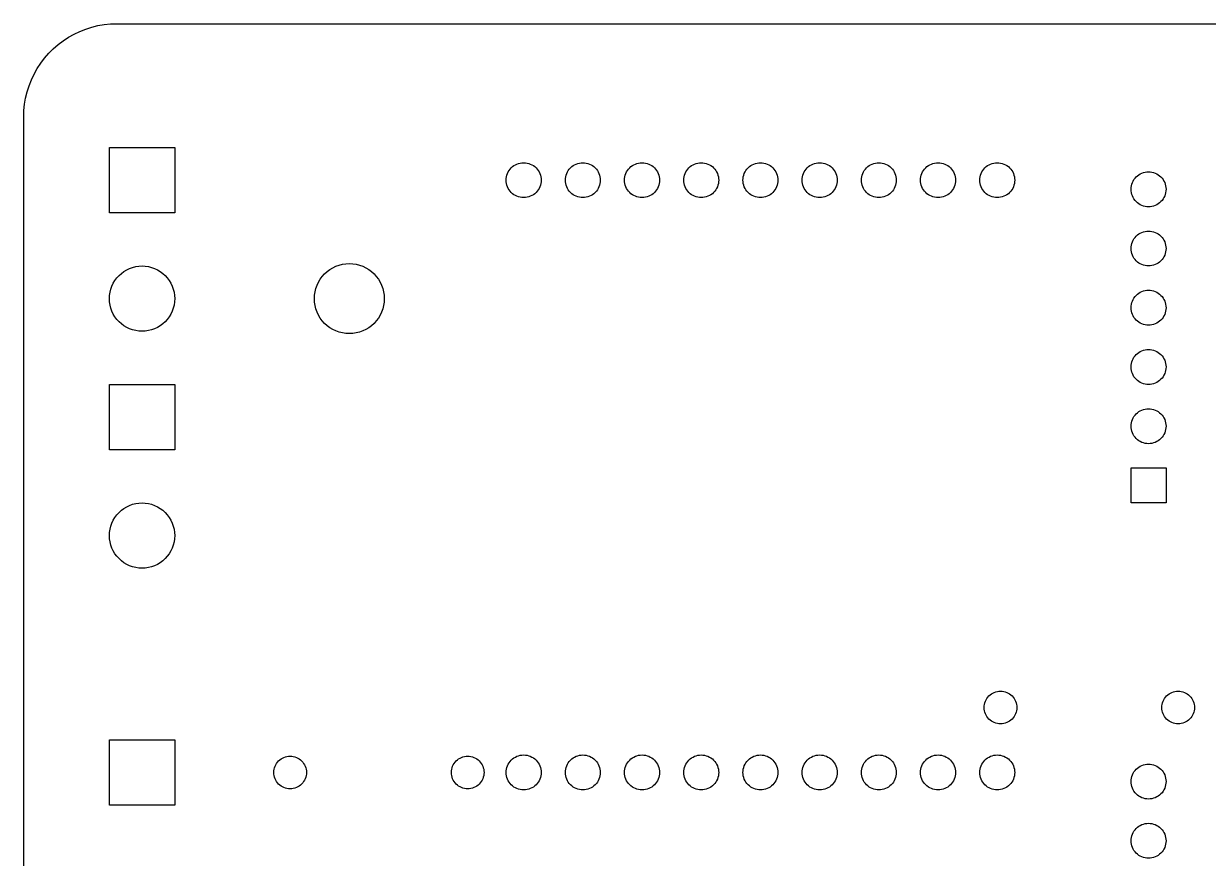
# Model space of a CAD drawing. Header units: millimetres. Extents: x 0 to 102, y 0 to 73.
# Drawn here: x 0 to 50.8, y 37.5 to 73.2 of the extents above; entities that cross this region are included whole.
import ezdxf

# ---------------------------------------------------------------- set-up
doc = ezdxf.new("R2010")
doc.units = ezdxf.units.MM
doc.layers.add('MASK_OPENINGS', color=5, linetype='Continuous')
doc.layers.add('OUTLINE', color=1, linetype='Continuous')

msp = doc.modelspace()

# ---------------------------------------------------------------- linework, layer by layer
at = {"layer": 'MASK_OPENINGS', "color": 5}
for points in [[(3.68, 65.14), (3.68, 67.94), (6.48, 67.94), (6.48, 65.14), (3.68, 65.14)], [(22.02966, 66.06428), (21.98024, 66.00976), (21.92572, 65.96034), (21.86661, 65.9165), (21.80349, 65.87867), (21.73697, 65.8472), (21.66768, 65.82241), (21.59629, 65.80453), (21.5235, 65.79373), (21.45, 65.79012), (21.3765, 65.79373), (21.3037, 65.80453), (21.23232, 65.82241), (21.16303, 65.8472), (21.09651, 65.87867), (21.03339, 65.9165), (20.97428, 65.96034), (20.91975, 66.00976), (20.87033, 66.06428), (20.8265, 66.12339), (20.78866, 66.18651), (20.7572, 66.25303), (20.73241, 66.32232), (20.71453, 66.39371), (20.70373, 66.4665), (20.70012, 66.54), (20.70373, 66.6135), (20.71453, 66.68629), (20.73241, 66.75768), (20.7572, 66.82697), (20.78866, 66.89349), (20.8265, 66.95661), (20.87033, 67.01572), (20.91975, 67.07024), (20.97428, 67.11966), (21.03339, 67.1635), (21.09651, 67.20133), (21.16303, 67.2328), (21.23232, 67.25759), (21.3037, 67.27547), (21.3765, 67.28627), (21.45, 67.28988), (21.5235, 67.28627), (21.59629, 67.27547), (21.66768, 67.25759), (21.73697, 67.2328), (21.80349, 67.20133), (21.86661, 67.1635), (21.92572, 67.11966), (21.98024, 67.07024), (22.02966, 67.01572), (22.0735, 66.95661), (22.11133, 66.89349), (22.1428, 66.82697), (22.16759, 66.75768), (22.18547, 66.68629), (22.19627, 66.6135), (22.19988, 66.54), (22.19627, 66.4665), (22.18547, 66.39371), (22.16759, 66.32232), (22.1428, 66.25303), (22.11133, 66.18651), (22.0735, 66.12339), (22.02966, 66.06428)], [(24.52024, 66.00976), (24.46572, 65.96034), (24.40661, 65.9165), (24.34349, 65.87867), (24.27697, 65.8472), (24.20768, 65.82241), (24.13629, 65.80453), (24.0635, 65.79373), (23.99, 65.79012), (23.9165, 65.79373), (23.8437, 65.80453), (23.77232, 65.82241), (23.70303, 65.8472), (23.63651, 65.87867), (23.57339, 65.9165), (23.51428, 65.96034), (23.45975, 66.00976), (23.41033, 66.06428), (23.3665, 66.12339), (23.32866, 66.18651), (23.2972, 66.25303), (23.27241, 66.32232), (23.25453, 66.39371), (23.24373, 66.4665), (23.24012, 66.54), (23.24373, 66.6135), (23.25453, 66.68629), (23.27241, 66.75768), (23.2972, 66.82697), (23.32866, 66.89349), (23.3665, 66.95661), (23.41033, 67.01572), (23.45975, 67.07024), (23.51428, 67.11966), (23.57339, 67.1635), (23.63651, 67.20133), (23.70303, 67.2328), (23.77232, 67.25759), (23.8437, 67.27547), (23.9165, 67.28627), (23.99, 67.28988), (24.0635, 67.28627), (24.13629, 67.27547), (24.20768, 67.25759), (24.27697, 67.2328), (24.34349, 67.20133), (24.40661, 67.1635), (24.46572, 67.11966), (24.52024, 67.07024), (24.56966, 67.01572), (24.6135, 66.95661), (24.65133, 66.89349), (24.6828, 66.82697), (24.70759, 66.75768), (24.72547, 66.68629), (24.73627, 66.6135), (24.73988, 66.54), (24.73627, 66.4665), (24.72547, 66.39371), (24.70759, 66.32232), (24.6828, 66.25303), (24.65133, 66.18651), (24.6135, 66.12339), (24.56966, 66.06428), (24.52024, 66.00976)], [(27.06024, 66.00976), (27.00572, 65.96034), (26.94661, 65.9165), (26.88349, 65.87867), (26.81697, 65.8472), (26.74768, 65.82241), (26.67629, 65.80453), (26.6035, 65.79373), (26.53, 65.79012), (26.4565, 65.79373), (26.3837, 65.80453), (26.31232, 65.82241), (26.24303, 65.8472), (26.17651, 65.87867), (26.11339, 65.9165), (26.05428, 65.96034), (25.99975, 66.00976), (25.95033, 66.06428), (25.9065, 66.12339), (25.86866, 66.18651), (25.8372, 66.25303), (25.81241, 66.32232), (25.79453, 66.39371), (25.78373, 66.4665), (25.78012, 66.54), (25.78373, 66.6135), (25.79453, 66.68629), (25.81241, 66.75768), (25.8372, 66.82697), (25.86866, 66.89349), (25.9065, 66.95661), (25.95033, 67.01572), (25.99975, 67.07024), (26.05428, 67.11966), (26.11339, 67.1635), (26.17651, 67.20133), (26.24303, 67.2328), (26.31232, 67.25759), (26.3837, 67.27547), (26.4565, 67.28627), (26.53, 67.28988), (26.6035, 67.28627), (26.67629, 67.27547), (26.74768, 67.25759), (26.81697, 67.2328), (26.88349, 67.20133), (26.94661, 67.1635), (27.00572, 67.11966), (27.06024, 67.07024), (27.10966, 67.01572), (27.1535, 66.95661), (27.19133, 66.89349), (27.2228, 66.82697), (27.24759, 66.75768), (27.26547, 66.68629), (27.27627, 66.6135), (27.27988, 66.54), (27.27627, 66.4665), (27.26547, 66.39371), (27.24759, 66.32232), (27.2228, 66.25303), (27.19133, 66.18651), (27.1535, 66.12339), (27.10966, 66.06428), (27.06024, 66.00976)], [(29.60024, 66.00976), (29.54572, 65.96034), (29.48661, 65.9165), (29.42349, 65.87867), (29.35697, 65.8472), (29.28768, 65.82241), (29.21629, 65.80453), (29.1435, 65.79373), (29.07, 65.79012), (28.9965, 65.79373), (28.9237, 65.80453), (28.85232, 65.82241), (28.78303, 65.8472), (28.71651, 65.87867), (28.65339, 65.9165), (28.59428, 65.96034), (28.53975, 66.00976), (28.49033, 66.06428), (28.4465, 66.12339), (28.40866, 66.18651), (28.3772, 66.25303), (28.35241, 66.32232), (28.33453, 66.39371), (28.32373, 66.4665), (28.32012, 66.54), (28.32373, 66.6135), (28.33453, 66.68629), (28.35241, 66.75768), (28.3772, 66.82697), (28.40866, 66.89349), (28.4465, 66.95661), (28.49033, 67.01572), (28.53975, 67.07024), (28.59428, 67.11966), (28.65339, 67.1635), (28.71651, 67.20133), (28.78303, 67.2328), (28.85232, 67.25759), (28.9237, 67.27547), (28.9965, 67.28627), (29.07, 67.28988), (29.1435, 67.28627), (29.21629, 67.27547), (29.28768, 67.25759), (29.35697, 67.2328), (29.42349, 67.20133), (29.48661, 67.1635), (29.54572, 67.11966), (29.60024, 67.07024), (29.64966, 67.01572), (29.6935, 66.95661), (29.73133, 66.89349), (29.7628, 66.82697), (29.78759, 66.75768), (29.80547, 66.68629), (29.81627, 66.6135), (29.81988, 66.54), (29.81627, 66.4665), (29.80547, 66.39371), (29.78759, 66.32232), (29.7628, 66.25303), (29.73133, 66.18651), (29.6935, 66.12339), (29.64966, 66.06428), (29.60024, 66.00976)], [(32.14024, 66.00976), (32.08572, 65.96034), (32.02661, 65.9165), (31.96349, 65.87867), (31.89697, 65.8472), (31.82768, 65.82241), (31.75629, 65.80453), (31.6835, 65.79373), (31.61, 65.79012), (31.5365, 65.79373), (31.4637, 65.80453), (31.39232, 65.82241), (31.32303, 65.8472), (31.25651, 65.87867), (31.19339, 65.9165), (31.13428, 65.96034), (31.07975, 66.00976), (31.03033, 66.06428), (30.9865, 66.12339), (30.94866, 66.18651), (30.9172, 66.25303), (30.89241, 66.32232), (30.87453, 66.39371), (30.86373, 66.4665), (30.86012, 66.54), (30.86373, 66.6135), (30.87453, 66.68629), (30.89241, 66.75768), (30.9172, 66.82697), (30.94866, 66.89349), (30.9865, 66.95661), (31.03033, 67.01572), (31.07975, 67.07024), (31.13428, 67.11966), (31.19339, 67.1635), (31.25651, 67.20133), (31.32303, 67.2328), (31.39232, 67.25759), (31.4637, 67.27547), (31.5365, 67.28627), (31.61, 67.28988), (31.6835, 67.28627), (31.75629, 67.27547), (31.82768, 67.25759), (31.89697, 67.2328), (31.96349, 67.20133), (32.02661, 67.1635), (32.08572, 67.11966), (32.14024, 67.07024), (32.18966, 67.01572), (32.2335, 66.95661), (32.27133, 66.89349), (32.3028, 66.82697), (32.32759, 66.75768), (32.34547, 66.68629), (32.35627, 66.6135), (32.35988, 66.54), (32.35627, 66.4665), (32.34547, 66.39371), (32.32759, 66.32232), (32.3028, 66.25303), (32.27133, 66.18651), (32.2335, 66.12339), (32.18966, 66.06428), (32.14024, 66.00976)], [(34.68024, 66.00976), (34.62572, 65.96034), (34.56661, 65.9165), (34.50349, 65.87867), (34.43697, 65.8472), (34.36768, 65.82241), (34.29629, 65.80453), (34.2235, 65.79373), (34.15, 65.79012), (34.0765, 65.79373), (34.0037, 65.80453), (33.93232, 65.82241), (33.86303, 65.8472), (33.79651, 65.87867), (33.73339, 65.9165), (33.67428, 65.96034), (33.61975, 66.00976), (33.57033, 66.06428), (33.5265, 66.12339), (33.48866, 66.18651), (33.4572, 66.25303), (33.43241, 66.32232), (33.41453, 66.39371), (33.40373, 66.4665), (33.40012, 66.54), (33.40373, 66.6135), (33.41453, 66.68629), (33.43241, 66.75768), (33.4572, 66.82697), (33.48866, 66.89349), (33.5265, 66.95661), (33.57033, 67.01572), (33.61975, 67.07024), (33.67428, 67.11966), (33.73339, 67.1635), (33.79651, 67.20133), (33.86303, 67.2328), (33.93232, 67.25759), (34.0037, 67.27547), (34.0765, 67.28627), (34.15, 67.28988), (34.2235, 67.28627), (34.29629, 67.27547), (34.36768, 67.25759), (34.43697, 67.2328), (34.50349, 67.20133), (34.56661, 67.1635), (34.62572, 67.11966), (34.68024, 67.07024), (34.72966, 67.01572), (34.7735, 66.95661), (34.81133, 66.89349), (34.8428, 66.82697), (34.86759, 66.75768), (34.88547, 66.68629), (34.89627, 66.6135), (34.89988, 66.54), (34.89627, 66.4665), (34.88547, 66.39371), (34.86759, 66.32232), (34.8428, 66.25303), (34.81133, 66.18651), (34.7735, 66.12339), (34.72966, 66.06428), (34.68024, 66.00976)], [(37.22024, 66.00976), (37.16572, 65.96034), (37.10661, 65.9165), (37.04349, 65.87867), (36.97697, 65.8472), (36.90768, 65.82241), (36.83629, 65.80453), (36.7635, 65.79373), (36.69, 65.79012), (36.6165, 65.79373), (36.5437, 65.80453), (36.47232, 65.82241), (36.40303, 65.8472), (36.33651, 65.87867), (36.27339, 65.9165), (36.21428, 65.96034), (36.15975, 66.00976), (36.11033, 66.06428), (36.0665, 66.12339), (36.02866, 66.18651), (35.9972, 66.25303), (35.97241, 66.32232), (35.95453, 66.39371), (35.94373, 66.4665), (35.94012, 66.54), (35.94373, 66.6135), (35.95453, 66.68629), (35.97241, 66.75768), (35.9972, 66.82697), (36.02866, 66.89349), (36.0665, 66.95661), (36.11033, 67.01572), (36.15975, 67.07024), (36.21428, 67.11966), (36.27339, 67.1635), (36.33651, 67.20133), (36.40303, 67.2328), (36.47232, 67.25759), (36.5437, 67.27547), (36.6165, 67.28627), (36.69, 67.28988), (36.7635, 67.28627), (36.83629, 67.27547), (36.90768, 67.25759), (36.97697, 67.2328), (37.04349, 67.20133), (37.10661, 67.1635), (37.16572, 67.11966), (37.22024, 67.07024), (37.26966, 67.01572), (37.3135, 66.95661), (37.35133, 66.89349), (37.3828, 66.82697), (37.40759, 66.75768), (37.42547, 66.68629), (37.43627, 66.6135), (37.43988, 66.54), (37.43627, 66.4665), (37.42547, 66.39371), (37.40759, 66.32232), (37.3828, 66.25303), (37.35133, 66.18651), (37.3135, 66.12339), (37.26966, 66.06428), (37.22024, 66.00976)], [(39.76024, 66.00976), (39.70572, 65.96034), (39.64661, 65.9165), (39.58349, 65.87867), (39.51697, 65.8472), (39.44768, 65.82241), (39.37629, 65.80453), (39.3035, 65.79373), (39.23, 65.79012), (39.1565, 65.79373), (39.0837, 65.80453), (39.01232, 65.82241), (38.94303, 65.8472), (38.87651, 65.87867), (38.81339, 65.9165), (38.75428, 65.96034), (38.69975, 66.00976), (38.65033, 66.06428), (38.6065, 66.12339), (38.56866, 66.18651), (38.5372, 66.25303), (38.51241, 66.32232), (38.49453, 66.39371), (38.48373, 66.4665), (38.48012, 66.54), (38.48373, 66.6135), (38.49453, 66.68629), (38.51241, 66.75768), (38.5372, 66.82697), (38.56866, 66.89349), (38.6065, 66.95661), (38.65033, 67.01572), (38.69975, 67.07024), (38.75428, 67.11966), (38.81339, 67.1635), (38.87651, 67.20133), (38.94303, 67.2328), (39.01232, 67.25759), (39.0837, 67.27547), (39.1565, 67.28627), (39.23, 67.28988), (39.3035, 67.28627), (39.37629, 67.27547), (39.44768, 67.25759), (39.51697, 67.2328), (39.58349, 67.20133), (39.64661, 67.1635), (39.70572, 67.11966), (39.76024, 67.07024), (39.80966, 67.01572), (39.8535, 66.95661), (39.89133, 66.89349), (39.9228, 66.82697), (39.94759, 66.75768), (39.96547, 66.68629), (39.97627, 66.6135), (39.97988, 66.54), (39.97627, 66.4665), (39.96547, 66.39371), (39.94759, 66.32232), (39.9228, 66.25303), (39.89133, 66.18651), (39.8535, 66.12339), (39.80966, 66.06428), (39.76024, 66.00976)], [(42.30024, 66.00976), (42.24572, 65.96034), (42.18661, 65.9165), (42.12349, 65.87867), (42.05697, 65.8472), (41.98768, 65.82241), (41.91629, 65.80453), (41.8435, 65.79373), (41.77, 65.79012), (41.6965, 65.79373), (41.6237, 65.80453), (41.55232, 65.82241), (41.48303, 65.8472), (41.41651, 65.87867), (41.35339, 65.9165), (41.29428, 65.96034), (41.23975, 66.00976), (41.19033, 66.06428), (41.1465, 66.12339), (41.10866, 66.18651), (41.0772, 66.25303), (41.05241, 66.32232), (41.03453, 66.39371), (41.02373, 66.4665), (41.02012, 66.54), (41.02373, 66.6135), (41.03453, 66.68629), (41.05241, 66.75768), (41.0772, 66.82697), (41.10866, 66.89349), (41.1465, 66.95661), (41.19033, 67.01572), (41.23975, 67.07024), (41.29428, 67.11966), (41.35339, 67.1635), (41.41651, 67.20133), (41.48303, 67.2328), (41.55232, 67.25759), (41.6237, 67.27547), (41.6965, 67.28627), (41.77, 67.28988), (41.8435, 67.28627), (41.91629, 67.27547), (41.98768, 67.25759), (42.05697, 67.2328), (42.12349, 67.20133), (42.18661, 67.1635), (42.24572, 67.11966), (42.30024, 67.07024), (42.34966, 67.01572), (42.3935, 66.95661), (42.43133, 66.89349), (42.4628, 66.82697), (42.48759, 66.75768), (42.50547, 66.68629), (42.51627, 66.6135), (42.51988, 66.54), (42.51627, 66.4665), (42.50547, 66.39371), (42.48759, 66.32232), (42.4628, 66.25303), (42.43133, 66.18651), (42.3935, 66.12339), (42.34966, 66.06428), (42.30024, 66.00976)], [(48.79024, 65.61976), (48.73572, 65.57034), (48.67661, 65.5265), (48.61349, 65.48867), (48.54697, 65.4572), (48.47768, 65.43241), (48.40629, 65.41453), (48.3335, 65.40373), (48.26, 65.40012), (48.1865, 65.40373), (48.1137, 65.41453), (48.04232, 65.43241), (47.97303, 65.4572), (47.90651, 65.48867), (47.84339, 65.5265), (47.78428, 65.57034), (47.72975, 65.61976), (47.68033, 65.67428), (47.6365, 65.73339), (47.59866, 65.79651), (47.5672, 65.86303), (47.54241, 65.93232), (47.52453, 66.00371), (47.51373, 66.0765), (47.51012, 66.15), (47.51373, 66.2235), (47.52453, 66.29629), (47.54241, 66.36768), (47.5672, 66.43697), (47.59866, 66.50349), (47.6365, 66.56661), (47.68033, 66.62572), (47.72975, 66.68024), (47.78428, 66.72966), (47.84339, 66.7735), (47.90651, 66.81133), (47.97303, 66.8428), (48.04232, 66.86759), (48.1137, 66.88547), (48.1865, 66.89627), (48.26, 66.89988), (48.3335, 66.89627), (48.40629, 66.88547), (48.47768, 66.86759), (48.54697, 66.8428), (48.61349, 66.81133), (48.67661, 66.7735), (48.73572, 66.72966), (48.79024, 66.68024), (48.83966, 66.62572), (48.8835, 66.56661), (48.92133, 66.50349), (48.9528, 66.43697), (48.97759, 66.36768), (48.99547, 66.29629), (49.00627, 66.2235), (49.00988, 66.15), (49.00627, 66.0765), (48.99547, 66.00371), (48.97759, 65.93232), (48.9528, 65.86303), (48.92133, 65.79651), (48.8835, 65.73339), (48.83966, 65.67428), (48.79024, 65.61976)], [(48.83966, 63.13428), (48.79024, 63.07976), (48.73572, 63.03034), (48.67661, 62.9865), (48.61349, 62.94867), (48.54697, 62.9172), (48.47768, 62.89241), (48.40629, 62.87453), (48.3335, 62.86373), (48.26, 62.86012), (48.1865, 62.86373), (48.1137, 62.87453), (48.04232, 62.89241), (47.97303, 62.9172), (47.90651, 62.94867), (47.84339, 62.9865), (47.78428, 63.03034), (47.72975, 63.07976), (47.68033, 63.13428), (47.6365, 63.19339), (47.59866, 63.25651), (47.5672, 63.32303), (47.54241, 63.39232), (47.52453, 63.46371), (47.51373, 63.5365), (47.51012, 63.61), (47.51373, 63.6835), (47.52453, 63.75629), (47.54241, 63.82768), (47.5672, 63.89697), (47.59866, 63.96349), (47.6365, 64.02661), (47.68033, 64.08572), (47.72975, 64.14024), (47.78428, 64.18966), (47.84339, 64.2335), (47.90651, 64.27133), (47.97303, 64.3028), (48.04232, 64.32759), (48.1137, 64.34547), (48.1865, 64.35627), (48.26, 64.35988), (48.3335, 64.35627), (48.40629, 64.34547), (48.47768, 64.32759), (48.54697, 64.3028), (48.61349, 64.27133), (48.67661, 64.2335), (48.73572, 64.18966), (48.79024, 64.14024), (48.83966, 64.08572), (48.8835, 64.02661), (48.92133, 63.96349), (48.9528, 63.89697), (48.97759, 63.82768), (48.99547, 63.75629), (49.00627, 63.6835), (49.00988, 63.61), (49.00627, 63.5365), (48.99547, 63.46371), (48.97759, 63.39232), (48.9528, 63.32303), (48.92133, 63.25651), (48.8835, 63.19339), (48.83966, 63.13428)], [(6.06986, 60.47014), (5.96807, 60.37788), (5.85773, 60.29604), (5.7399, 60.22542), (5.61571, 60.16668), (5.48636, 60.1204), (5.3531, 60.08702), (5.21721, 60.06686), (5.08, 60.06012), (4.94279, 60.06686), (4.8069, 60.08702), (4.67364, 60.1204), (4.54429, 60.16668), (4.4201, 60.22542), (4.30227, 60.29604), (4.19193, 60.37788), (4.09014, 60.47014), (3.99788, 60.57193), (3.91604, 60.68227), (3.84542, 60.8001), (3.78668, 60.92429), (3.7404, 61.05364), (3.70702, 61.1869), (3.68686, 61.32279), (3.68012, 61.46), (3.68686, 61.59721), (3.70702, 61.7331), (3.7404, 61.86636), (3.78668, 61.99571), (3.84542, 62.1199), (3.91604, 62.23773), (3.99788, 62.34807), (4.09014, 62.44986), (4.19193, 62.54212), (4.30227, 62.62396), (4.4201, 62.69458), (4.54429, 62.75332), (4.67364, 62.7996), (4.8069, 62.83298), (4.94279, 62.85314), (5.08, 62.85988), (5.21721, 62.85314), (5.3531, 62.83298), (5.48636, 62.7996), (5.61571, 62.75332), (5.7399, 62.69458), (5.85773, 62.62396), (5.96807, 62.54212), (6.06986, 62.44986), (6.16212, 62.34807), (6.24396, 62.23773), (6.31458, 62.1199), (6.37332, 61.99571), (6.4196, 61.86636), (6.45298, 61.7331), (6.47314, 61.59721), (6.47988, 61.46), (6.47314, 61.32279), (6.45298, 61.1869), (6.4196, 61.05364), (6.37332, 60.92429), (6.31458, 60.8001), (6.24396, 60.68227), (6.16212, 60.57193), (6.06986, 60.47014)], [(15.03057, 60.39943), (14.92151, 60.30058), (14.80329, 60.2129), (14.67704, 60.13722), (14.54398, 60.07429), (14.40539, 60.0247), (14.26261, 59.98894), (14.11701, 59.96734), (13.97, 59.96012), (13.82299, 59.96734), (13.67739, 59.98894), (13.53461, 60.0247), (13.39602, 60.07429), (13.26296, 60.13722), (13.13671, 60.2129), (13.01849, 60.30058), (12.90943, 60.39943), (12.81058, 60.50849), (12.7229, 60.62671), (12.64722, 60.75296), (12.58429, 60.88602), (12.5347, 61.02461), (12.49894, 61.16739), (12.47734, 61.31299), (12.47012, 61.46), (12.47734, 61.60701), (12.49894, 61.75261), (12.5347, 61.89539), (12.58429, 62.03398), (12.64722, 62.16704), (12.7229, 62.29329), (12.81058, 62.41151), (12.90943, 62.52057), (13.01849, 62.61942), (13.13671, 62.7071), (13.26296, 62.78278), (13.39602, 62.84571), (13.53461, 62.8953), (13.67739, 62.93106), (13.82299, 62.95266), (13.97, 62.95988), (14.11701, 62.95266), (14.26261, 62.93106), (14.40539, 62.8953), (14.54398, 62.84571), (14.67704, 62.78278), (14.80329, 62.7071), (14.92151, 62.61942), (15.03057, 62.52057), (15.12942, 62.41151), (15.2171, 62.29329), (15.29278, 62.16704), (15.35571, 62.03398), (15.4053, 61.89539), (15.44106, 61.75261), (15.46266, 61.60701), (15.46988, 61.46), (15.46266, 61.31299), (15.44106, 61.16739), (15.4053, 61.02461), (15.35571, 60.88602), (15.29278, 60.75296), (15.2171, 60.62671), (15.12942, 60.50849), (15.03057, 60.39943)], [(48.79024, 60.53976), (48.73572, 60.49034), (48.67661, 60.4465), (48.61349, 60.40867), (48.54697, 60.3772), (48.47768, 60.35241), (48.40629, 60.33453), (48.3335, 60.32373), (48.26, 60.32012), (48.1865, 60.32373), (48.1137, 60.33453), (48.04232, 60.35241), (47.97303, 60.3772), (47.90651, 60.40867), (47.84339, 60.4465), (47.78428, 60.49034), (47.72975, 60.53976), (47.68033, 60.59428), (47.6365, 60.65339), (47.59866, 60.71651), (47.5672, 60.78303), (47.54241, 60.85232), (47.52453, 60.92371), (47.51373, 60.9965), (47.51012, 61.07), (47.51373, 61.1435), (47.52453, 61.21629), (47.54241, 61.28768), (47.5672, 61.35697), (47.59866, 61.42349), (47.6365, 61.48661), (47.68033, 61.54572), (47.72975, 61.60024), (47.78428, 61.64966), (47.84339, 61.6935), (47.90651, 61.73133), (47.97303, 61.7628), (48.04232, 61.78759), (48.1137, 61.80547), (48.1865, 61.81627), (48.26, 61.81988), (48.3335, 61.81627), (48.40629, 61.80547), (48.47768, 61.78759), (48.54697, 61.7628), (48.61349, 61.73133), (48.67661, 61.6935), (48.73572, 61.64966), (48.79024, 61.60024), (48.83966, 61.54572), (48.8835, 61.48661), (48.92133, 61.42349), (48.9528, 61.35697), (48.97759, 61.28768), (48.99547, 61.21629), (49.00627, 61.1435), (49.00988, 61.07), (49.00627, 60.9965), (48.99547, 60.92371), (48.97759, 60.85232), (48.9528, 60.78303), (48.92133, 60.71651), (48.8835, 60.65339), (48.83966, 60.59428), (48.79024, 60.53976)], [(48.79024, 57.99976), (48.73572, 57.95034), (48.67661, 57.9065), (48.61349, 57.86867), (48.54697, 57.8372), (48.47768, 57.81241), (48.40629, 57.79453), (48.3335, 57.78373), (48.26, 57.78012), (48.1865, 57.78373), (48.1137, 57.79453), (48.04232, 57.81241), (47.97303, 57.8372), (47.90651, 57.86867), (47.84339, 57.9065), (47.78428, 57.95034), (47.72975, 57.99976), (47.68033, 58.05428), (47.6365, 58.11339), (47.59866, 58.17651), (47.5672, 58.24303), (47.54241, 58.31232), (47.52453, 58.38371), (47.51373, 58.4565), (47.51012, 58.53), (47.51373, 58.6035), (47.52453, 58.67629), (47.54241, 58.74768), (47.5672, 58.81697), (47.59866, 58.88349), (47.6365, 58.94661), (47.68033, 59.00572), (47.72975, 59.06024), (47.78428, 59.10966), (47.84339, 59.1535), (47.90651, 59.19133), (47.97303, 59.2228), (48.04232, 59.24759), (48.1137, 59.26547), (48.1865, 59.27627), (48.26, 59.27988), (48.3335, 59.27627), (48.40629, 59.26547), (48.47768, 59.24759), (48.54697, 59.2228), (48.61349, 59.19133), (48.67661, 59.1535), (48.73572, 59.10966), (48.79024, 59.06024), (48.83966, 59.00572), (48.8835, 58.94661), (48.92133, 58.88349), (48.9528, 58.81697), (48.97759, 58.74768), (48.99547, 58.67629), (49.00627, 58.6035), (49.00988, 58.53), (49.00627, 58.4565), (48.99547, 58.38371), (48.97759, 58.31232), (48.9528, 58.24303), (48.92133, 58.17651), (48.8835, 58.11339), (48.83966, 58.05428), (48.79024, 57.99976)], [(3.68, 54.98), (3.68, 57.78), (6.48, 57.78), (6.48, 54.98), (3.68, 54.98)], [(48.79024, 55.45976), (48.73572, 55.41034), (48.67661, 55.3665), (48.61349, 55.32867), (48.54697, 55.2972), (48.47768, 55.27241), (48.40629, 55.25453), (48.3335, 55.24373), (48.26, 55.24012), (48.1865, 55.24373), (48.1137, 55.25453), (48.04232, 55.27241), (47.97303, 55.2972), (47.90651, 55.32867), (47.84339, 55.3665), (47.78428, 55.41034), (47.72975, 55.45976), (47.68033, 55.51428), (47.6365, 55.57339), (47.59866, 55.63651), (47.5672, 55.70303), (47.54241, 55.77232), (47.52453, 55.84371), (47.51373, 55.9165), (47.51012, 55.99), (47.51373, 56.0635), (47.52453, 56.13629), (47.54241, 56.20768), (47.5672, 56.27697), (47.59866, 56.34349), (47.6365, 56.40661), (47.68033, 56.46572), (47.72975, 56.52024), (47.78428, 56.56966), (47.84339, 56.6135), (47.90651, 56.65133), (47.97303, 56.6828), (48.04232, 56.70759), (48.1137, 56.72547), (48.1865, 56.73627), (48.26, 56.73988), (48.3335, 56.73627), (48.40629, 56.72547), (48.47768, 56.70759), (48.54697, 56.6828), (48.61349, 56.65133), (48.67661, 56.6135), (48.73572, 56.56966), (48.79024, 56.52024), (48.83966, 56.46572), (48.8835, 56.40661), (48.92133, 56.34349), (48.9528, 56.27697), (48.97759, 56.20768), (48.99547, 56.13629), (49.00627, 56.0635), (49.00988, 55.99), (49.00627, 55.9165), (48.99547, 55.84371), (48.97759, 55.77232), (48.9528, 55.70303), (48.92133, 55.63651), (48.8835, 55.57339), (48.83966, 55.51428), (48.79024, 55.45976)], [(47.51, 52.7), (47.51, 54.2), (49.01, 54.2), (49.01, 52.7), (47.51, 52.7)], [(6.06986, 50.31014), (5.96807, 50.21788), (5.85773, 50.13604), (5.7399, 50.06542), (5.61571, 50.00668), (5.48636, 49.9604), (5.3531, 49.92702), (5.21721, 49.90686), (5.08, 49.90012), (4.94279, 49.90686), (4.8069, 49.92702), (4.67364, 49.9604), (4.54429, 50.00668), (4.4201, 50.06542), (4.30227, 50.13604), (4.19193, 50.21788), (4.09014, 50.31014), (3.99788, 50.41193), (3.91604, 50.52227), (3.84542, 50.6401), (3.78668, 50.76429), (3.7404, 50.89364), (3.70702, 51.0269), (3.68686, 51.16279), (3.68012, 51.3), (3.68686, 51.43721), (3.70702, 51.5731), (3.7404, 51.70636), (3.78668, 51.83571), (3.84542, 51.9599), (3.91604, 52.07773), (3.99788, 52.18807), (4.09014, 52.28986), (4.19193, 52.38212), (4.30227, 52.46396), (4.4201, 52.53458), (4.54429, 52.59332), (4.67364, 52.6396), (4.8069, 52.67298), (4.94279, 52.69314), (5.08, 52.69988), (5.21721, 52.69314), (5.3531, 52.67298), (5.48636, 52.6396), (5.61571, 52.59332), (5.7399, 52.53458), (5.85773, 52.46396), (5.96807, 52.38212), (6.06986, 52.28986), (6.16212, 52.18807), (6.24396, 52.07773), (6.31458, 51.9599), (6.37332, 51.83571), (6.4196, 51.70636), (6.45298, 51.5731), (6.47314, 51.43721), (6.47988, 51.3), (6.47314, 51.16279), (6.45298, 51.0269), (6.4196, 50.89364), (6.37332, 50.76429), (6.31458, 50.6401), (6.24396, 50.52227), (6.16212, 50.41193), (6.06986, 50.31014)], [(42.40489, 43.43011), (42.354, 43.38399), (42.29883, 43.34307), (42.23992, 43.30776), (42.17783, 43.2784), (42.11316, 43.25526), (42.04654, 43.23857), (41.9786, 43.22849), (41.91, 43.22512), (41.8414, 43.22849), (41.77346, 43.23857), (41.70684, 43.25526), (41.64217, 43.2784), (41.58008, 43.30776), (41.52117, 43.34307), (41.466, 43.38399), (41.41511, 43.43011), (41.36899, 43.481), (41.32807, 43.53617), (41.29276, 43.59508), (41.2634, 43.65717), (41.24026, 43.72184), (41.22357, 43.78846), (41.21349, 43.8564), (41.21012, 43.925), (41.21349, 43.9936), (41.22357, 44.06154), (41.24026, 44.12816), (41.2634, 44.19283), (41.29276, 44.25492), (41.32807, 44.31383), (41.36899, 44.369), (41.41511, 44.41989), (41.466, 44.46601), (41.52117, 44.50693), (41.58008, 44.54224), (41.64217, 44.5716), (41.70684, 44.59474), (41.77346, 44.61143), (41.8414, 44.62151), (41.91, 44.62488), (41.9786, 44.62151), (42.04654, 44.61143), (42.11316, 44.59474), (42.17783, 44.5716), (42.23992, 44.54224), (42.29883, 44.50693), (42.354, 44.46601), (42.40489, 44.41989), (42.45101, 44.369), (42.49193, 44.31383), (42.52724, 44.25492), (42.5566, 44.19283), (42.57974, 44.12816), (42.59643, 44.06154), (42.60651, 43.9936), (42.60988, 43.925), (42.60651, 43.8564), (42.59643, 43.78846), (42.57974, 43.72184), (42.5566, 43.65717), (42.52724, 43.59508), (42.49193, 43.53617), (42.45101, 43.481), (42.40489, 43.43011)], [(50.02489, 43.43011), (49.974, 43.38399), (49.91883, 43.34307), (49.85992, 43.30776), (49.79783, 43.2784), (49.73316, 43.25526), (49.66654, 43.23857), (49.5986, 43.22849), (49.53, 43.22512), (49.4614, 43.22849), (49.39346, 43.23857), (49.32684, 43.25526), (49.26217, 43.2784), (49.20008, 43.30776), (49.14117, 43.34307), (49.086, 43.38399), (49.03511, 43.43011), (48.98899, 43.481), (48.94807, 43.53617), (48.91276, 43.59508), (48.8834, 43.65717), (48.86026, 43.72184), (48.84357, 43.78846), (48.83349, 43.8564), (48.83012, 43.925), (48.83349, 43.9936), (48.84357, 44.06154), (48.86026, 44.12816), (48.8834, 44.19283), (48.91276, 44.25492), (48.94807, 44.31383), (48.98899, 44.369), (49.03511, 44.41989), (49.086, 44.46601), (49.14117, 44.50693), (49.20008, 44.54224), (49.26217, 44.5716), (49.32684, 44.59474), (49.39346, 44.61143), (49.4614, 44.62151), (49.53, 44.62488), (49.5986, 44.62151), (49.66654, 44.61143), (49.73316, 44.59474), (49.79783, 44.5716), (49.85992, 44.54224), (49.91883, 44.50693), (49.974, 44.46601), (50.02489, 44.41989), (50.07101, 44.369), (50.11193, 44.31383), (50.14724, 44.25492), (50.1766, 44.19283), (50.19974, 44.12816), (50.21643, 44.06154), (50.22651, 43.9936), (50.22988, 43.925), (50.22651, 43.8564), (50.21643, 43.78846), (50.19974, 43.72184), (50.1766, 43.65717), (50.14724, 43.59508), (50.11193, 43.53617), (50.07101, 43.481), (50.02489, 43.43011)], [(6.48, 39.74), (3.68, 39.74), (3.68, 42.54), (6.48, 42.54), (6.48, 39.74)], [(11.92489, 40.64511), (11.874, 40.59899), (11.81883, 40.55807), (11.75992, 40.52276), (11.69783, 40.4934), (11.63316, 40.47026), (11.56654, 40.45357), (11.4986, 40.44349), (11.43, 40.44012), (11.3614, 40.44349), (11.29346, 40.45357), (11.22684, 40.47026), (11.16217, 40.4934), (11.10008, 40.52276), (11.04117, 40.55807), (10.986, 40.59899), (10.93511, 40.64511), (10.88899, 40.696), (10.84807, 40.75117), (10.81276, 40.81008), (10.7834, 40.87217), (10.76026, 40.93684), (10.74357, 41.00346), (10.73349, 41.0714), (10.73012, 41.14), (10.73349, 41.2086), (10.74357, 41.27654), (10.76026, 41.34316), (10.7834, 41.40783), (10.81276, 41.46992), (10.84807, 41.52883), (10.88899, 41.584), (10.93511, 41.63489), (10.986, 41.68101), (11.04117, 41.72193), (11.10008, 41.75724), (11.16217, 41.7866), (11.22684, 41.80974), (11.29346, 41.82643), (11.3614, 41.83651), (11.43, 41.83988), (11.4986, 41.83651), (11.56654, 41.82643), (11.63316, 41.80974), (11.69783, 41.7866), (11.75992, 41.75724), (11.81883, 41.72193), (11.874, 41.68101), (11.92489, 41.63489), (11.97101, 41.584), (12.01193, 41.52883), (12.04724, 41.46992), (12.0766, 41.40783), (12.09974, 41.34316), (12.11643, 41.27654), (12.12651, 41.2086), (12.12988, 41.14), (12.12651, 41.0714), (12.11643, 41.00346), (12.09974, 40.93684), (12.0766, 40.87217), (12.04724, 40.81008), (12.01193, 40.75117), (11.97101, 40.696), (11.92489, 40.64511)], [(19.59101, 40.696), (19.54489, 40.64511), (19.494, 40.59899), (19.43883, 40.55807), (19.37992, 40.52276), (19.31783, 40.4934), (19.25316, 40.47026), (19.18654, 40.45357), (19.1186, 40.44349), (19.05, 40.44012), (18.9814, 40.44349), (18.91346, 40.45357), (18.84684, 40.47026), (18.78217, 40.4934), (18.72008, 40.52276), (18.66117, 40.55807), (18.606, 40.59899), (18.55511, 40.64511), (18.50899, 40.696), (18.46807, 40.75117), (18.43276, 40.81008), (18.4034, 40.87217), (18.38026, 40.93684), (18.36357, 41.00346), (18.35349, 41.0714), (18.35012, 41.14), (18.35349, 41.2086), (18.36357, 41.27654), (18.38026, 41.34316), (18.4034, 41.40783), (18.43276, 41.46992), (18.46807, 41.52883), (18.50899, 41.584), (18.55511, 41.63489), (18.606, 41.68101), (18.66117, 41.72193), (18.72008, 41.75724), (18.78217, 41.7866), (18.84684, 41.80974), (18.91346, 41.82643), (18.9814, 41.83651), (19.05, 41.83988), (19.1186, 41.83651), (19.18654, 41.82643), (19.25316, 41.80974), (19.31783, 41.7866), (19.37992, 41.75724), (19.43883, 41.72193), (19.494, 41.68101), (19.54489, 41.63489), (19.59101, 41.584), (19.63193, 41.52883), (19.66724, 41.46992), (19.6966, 41.40783), (19.71974, 41.34316), (19.73643, 41.27654), (19.74651, 41.2086), (19.74988, 41.14), (19.74651, 41.0714), (19.73643, 41.00346), (19.71974, 40.93684), (19.6966, 40.87217), (19.66724, 40.81008), (19.63193, 40.75117), (19.59101, 40.696)], [(21.98024, 40.60976), (21.92572, 40.56034), (21.86661, 40.5165), (21.80349, 40.47867), (21.73697, 40.4472), (21.66768, 40.42241), (21.59629, 40.40453), (21.5235, 40.39373), (21.45, 40.39012), (21.3765, 40.39373), (21.3037, 40.40453), (21.23232, 40.42241), (21.16303, 40.4472), (21.09651, 40.47867), (21.03339, 40.5165), (20.97428, 40.56034), (20.91975, 40.60976), (20.87033, 40.66428), (20.8265, 40.72339), (20.78866, 40.78651), (20.7572, 40.85303), (20.73241, 40.92232), (20.71453, 40.99371), (20.70373, 41.0665), (20.70012, 41.14), (20.70373, 41.2135), (20.71453, 41.28629), (20.73241, 41.35768), (20.7572, 41.42697), (20.78866, 41.49349), (20.8265, 41.55661), (20.87033, 41.61572), (20.91975, 41.67024), (20.97428, 41.71966), (21.03339, 41.7635), (21.09651, 41.80133), (21.16303, 41.8328), (21.23232, 41.85759), (21.3037, 41.87547), (21.3765, 41.88627), (21.45, 41.88988), (21.5235, 41.88627), (21.59629, 41.87547), (21.66768, 41.85759), (21.73697, 41.8328), (21.80349, 41.80133), (21.86661, 41.7635), (21.92572, 41.71966), (21.98024, 41.67024), (22.02966, 41.61572), (22.0735, 41.55661), (22.11133, 41.49349), (22.1428, 41.42697), (22.16759, 41.35768), (22.18547, 41.28629), (22.19627, 41.2135), (22.19988, 41.14), (22.19627, 41.0665), (22.18547, 40.99371), (22.16759, 40.92232), (22.1428, 40.85303), (22.11133, 40.78651), (22.0735, 40.72339), (22.02966, 40.66428), (21.98024, 40.60976)], [(24.52024, 40.60976), (24.46572, 40.56034), (24.40661, 40.5165), (24.34349, 40.47867), (24.27697, 40.4472), (24.20768, 40.42241), (24.13629, 40.40453), (24.0635, 40.39373), (23.99, 40.39012), (23.9165, 40.39373), (23.8437, 40.40453), (23.77232, 40.42241), (23.70303, 40.4472), (23.63651, 40.47867), (23.57339, 40.5165), (23.51428, 40.56034), (23.45975, 40.60976), (23.41033, 40.66428), (23.3665, 40.72339), (23.32866, 40.78651), (23.2972, 40.85303), (23.27241, 40.92232), (23.25453, 40.99371), (23.24373, 41.0665), (23.24012, 41.14), (23.24373, 41.2135), (23.25453, 41.28629), (23.27241, 41.35768), (23.2972, 41.42697), (23.32866, 41.49349), (23.3665, 41.55661), (23.41033, 41.61572), (23.45975, 41.67024), (23.51428, 41.71966), (23.57339, 41.7635), (23.63651, 41.80133), (23.70303, 41.8328), (23.77232, 41.85759), (23.8437, 41.87547), (23.9165, 41.88627), (23.99, 41.88988), (24.0635, 41.88627), (24.13629, 41.87547), (24.20768, 41.85759), (24.27697, 41.8328), (24.34349, 41.80133), (24.40661, 41.7635), (24.46572, 41.71966), (24.52024, 41.67024), (24.56966, 41.61572), (24.6135, 41.55661), (24.65133, 41.49349), (24.6828, 41.42697), (24.70759, 41.35768), (24.72547, 41.28629), (24.73627, 41.2135), (24.73988, 41.14), (24.73627, 41.0665), (24.72547, 40.99371), (24.70759, 40.92232), (24.6828, 40.85303), (24.65133, 40.78651), (24.6135, 40.72339), (24.56966, 40.66428), (24.52024, 40.60976)], [(27.06024, 40.60976), (27.00572, 40.56034), (26.94661, 40.5165), (26.88349, 40.47867), (26.81697, 40.4472), (26.74768, 40.42241), (26.67629, 40.40453), (26.6035, 40.39373), (26.53, 40.39012), (26.4565, 40.39373), (26.3837, 40.40453), (26.31232, 40.42241), (26.24303, 40.4472), (26.17651, 40.47867), (26.11339, 40.5165), (26.05428, 40.56034), (25.99975, 40.60976), (25.95033, 40.66428), (25.9065, 40.72339), (25.86866, 40.78651), (25.8372, 40.85303), (25.81241, 40.92232), (25.79453, 40.99371), (25.78373, 41.0665), (25.78012, 41.14), (25.78373, 41.2135), (25.79453, 41.28629), (25.81241, 41.35768), (25.8372, 41.42697), (25.86866, 41.49349), (25.9065, 41.55661), (25.95033, 41.61572), (25.99975, 41.67024), (26.05428, 41.71966), (26.11339, 41.7635), (26.17651, 41.80133), (26.24303, 41.8328), (26.31232, 41.85759), (26.3837, 41.87547), (26.4565, 41.88627), (26.53, 41.88988), (26.6035, 41.88627), (26.67629, 41.87547), (26.74768, 41.85759), (26.81697, 41.8328), (26.88349, 41.80133), (26.94661, 41.7635), (27.00572, 41.71966), (27.06024, 41.67024), (27.10966, 41.61572), (27.1535, 41.55661), (27.19133, 41.49349), (27.2228, 41.42697), (27.24759, 41.35768), (27.26547, 41.28629), (27.27627, 41.2135), (27.27988, 41.14), (27.27627, 41.0665), (27.26547, 40.99371), (27.24759, 40.92232), (27.2228, 40.85303), (27.19133, 40.78651), (27.1535, 40.72339), (27.10966, 40.66428), (27.06024, 40.60976)], [(29.60024, 40.60976), (29.54572, 40.56034), (29.48661, 40.5165), (29.42349, 40.47867), (29.35697, 40.4472), (29.28768, 40.42241), (29.21629, 40.40453), (29.1435, 40.39373), (29.07, 40.39012), (28.9965, 40.39373), (28.9237, 40.40453), (28.85232, 40.42241), (28.78303, 40.4472), (28.71651, 40.47867), (28.65339, 40.5165), (28.59428, 40.56034), (28.53975, 40.60976), (28.49033, 40.66428), (28.4465, 40.72339), (28.40866, 40.78651), (28.3772, 40.85303), (28.35241, 40.92232), (28.33453, 40.99371), (28.32373, 41.0665), (28.32012, 41.14), (28.32373, 41.2135), (28.33453, 41.28629), (28.35241, 41.35768), (28.3772, 41.42697), (28.40866, 41.49349), (28.4465, 41.55661), (28.49033, 41.61572), (28.53975, 41.67024), (28.59428, 41.71966), (28.65339, 41.7635), (28.71651, 41.80133), (28.78303, 41.8328), (28.85232, 41.85759), (28.9237, 41.87547), (28.9965, 41.88627), (29.07, 41.88988), (29.1435, 41.88627), (29.21629, 41.87547), (29.28768, 41.85759), (29.35697, 41.8328), (29.42349, 41.80133), (29.48661, 41.7635), (29.54572, 41.71966), (29.60024, 41.67024), (29.64966, 41.61572), (29.6935, 41.55661), (29.73133, 41.49349), (29.7628, 41.42697), (29.78759, 41.35768), (29.80547, 41.28629), (29.81627, 41.2135), (29.81988, 41.14), (29.81627, 41.0665), (29.80547, 40.99371), (29.78759, 40.92232), (29.7628, 40.85303), (29.73133, 40.78651), (29.6935, 40.72339), (29.64966, 40.66428), (29.60024, 40.60976)], [(32.18966, 40.66428), (32.14024, 40.60976), (32.08572, 40.56034), (32.02661, 40.5165), (31.96349, 40.47867), (31.89697, 40.4472), (31.82768, 40.42241), (31.75629, 40.40453), (31.6835, 40.39373), (31.61, 40.39012), (31.5365, 40.39373), (31.4637, 40.40453), (31.39232, 40.42241), (31.32303, 40.4472), (31.25651, 40.47867), (31.19339, 40.5165), (31.13428, 40.56034), (31.07975, 40.60976), (31.03033, 40.66428), (30.9865, 40.72339), (30.94866, 40.78651), (30.9172, 40.85303), (30.89241, 40.92232), (30.87453, 40.99371), (30.86373, 41.0665), (30.86012, 41.14), (30.86373, 41.2135), (30.87453, 41.28629), (30.89241, 41.35768), (30.9172, 41.42697), (30.94866, 41.49349), (30.9865, 41.55661), (31.03033, 41.61572), (31.07975, 41.67024), (31.13428, 41.71966), (31.19339, 41.7635), (31.25651, 41.80133), (31.32303, 41.8328), (31.39232, 41.85759), (31.4637, 41.87547), (31.5365, 41.88627), (31.61, 41.88988), (31.6835, 41.88627), (31.75629, 41.87547), (31.82768, 41.85759), (31.89697, 41.8328), (31.96349, 41.80133), (32.02661, 41.7635), (32.08572, 41.71966), (32.14024, 41.67024), (32.18966, 41.61572), (32.2335, 41.55661), (32.27133, 41.49349), (32.3028, 41.42697), (32.32759, 41.35768), (32.34547, 41.28629), (32.35627, 41.2135), (32.35988, 41.14), (32.35627, 41.0665), (32.34547, 40.99371), (32.32759, 40.92232), (32.3028, 40.85303), (32.27133, 40.78651), (32.2335, 40.72339), (32.18966, 40.66428)], [(34.68024, 40.60976), (34.62572, 40.56034), (34.56661, 40.5165), (34.50349, 40.47867), (34.43697, 40.4472), (34.36768, 40.42241), (34.29629, 40.40453), (34.2235, 40.39373), (34.15, 40.39012), (34.0765, 40.39373), (34.0037, 40.40453), (33.93232, 40.42241), (33.86303, 40.4472), (33.79651, 40.47867), (33.73339, 40.5165), (33.67428, 40.56034), (33.61975, 40.60976), (33.57033, 40.66428), (33.5265, 40.72339), (33.48866, 40.78651), (33.4572, 40.85303), (33.43241, 40.92232), (33.41453, 40.99371), (33.40373, 41.0665), (33.40012, 41.14), (33.40373, 41.2135), (33.41453, 41.28629), (33.43241, 41.35768), (33.4572, 41.42697), (33.48866, 41.49349), (33.5265, 41.55661), (33.57033, 41.61572), (33.61975, 41.67024), (33.67428, 41.71966), (33.73339, 41.7635), (33.79651, 41.80133), (33.86303, 41.8328), (33.93232, 41.85759), (34.0037, 41.87547), (34.0765, 41.88627), (34.15, 41.88988), (34.2235, 41.88627), (34.29629, 41.87547), (34.36768, 41.85759), (34.43697, 41.8328), (34.50349, 41.80133), (34.56661, 41.7635), (34.62572, 41.71966), (34.68024, 41.67024), (34.72966, 41.61572), (34.7735, 41.55661), (34.81133, 41.49349), (34.8428, 41.42697), (34.86759, 41.35768), (34.88547, 41.28629), (34.89627, 41.2135), (34.89988, 41.14), (34.89627, 41.0665), (34.88547, 40.99371), (34.86759, 40.92232), (34.8428, 40.85303), (34.81133, 40.78651), (34.7735, 40.72339), (34.72966, 40.66428), (34.68024, 40.60976)], [(37.22024, 40.60976), (37.16572, 40.56034), (37.10661, 40.5165), (37.04349, 40.47867), (36.97697, 40.4472), (36.90768, 40.42241), (36.83629, 40.40453), (36.7635, 40.39373), (36.69, 40.39012), (36.6165, 40.39373), (36.5437, 40.40453), (36.47232, 40.42241), (36.40303, 40.4472), (36.33651, 40.47867), (36.27339, 40.5165), (36.21428, 40.56034), (36.15975, 40.60976), (36.11033, 40.66428), (36.0665, 40.72339), (36.02866, 40.78651), (35.9972, 40.85303), (35.97241, 40.92232), (35.95453, 40.99371), (35.94373, 41.0665), (35.94012, 41.14), (35.94373, 41.2135), (35.95453, 41.28629), (35.97241, 41.35768), (35.9972, 41.42697), (36.02866, 41.49349), (36.0665, 41.55661), (36.11033, 41.61572), (36.15975, 41.67024), (36.21428, 41.71966), (36.27339, 41.7635), (36.33651, 41.80133), (36.40303, 41.8328), (36.47232, 41.85759), (36.5437, 41.87547), (36.6165, 41.88627), (36.69, 41.88988), (36.7635, 41.88627), (36.83629, 41.87547), (36.90768, 41.85759), (36.97697, 41.8328), (37.04349, 41.80133), (37.10661, 41.7635), (37.16572, 41.71966), (37.22024, 41.67024), (37.26966, 41.61572), (37.3135, 41.55661), (37.35133, 41.49349), (37.3828, 41.42697), (37.40759, 41.35768), (37.42547, 41.28629), (37.43627, 41.2135), (37.43988, 41.14), (37.43627, 41.0665), (37.42547, 40.99371), (37.40759, 40.92232), (37.3828, 40.85303), (37.35133, 40.78651), (37.3135, 40.72339), (37.26966, 40.66428), (37.22024, 40.60976)], [(39.76024, 40.60976), (39.70572, 40.56034), (39.64661, 40.5165), (39.58349, 40.47867), (39.51697, 40.4472), (39.44768, 40.42241), (39.37629, 40.40453), (39.3035, 40.39373), (39.23, 40.39012), (39.1565, 40.39373), (39.0837, 40.40453), (39.01232, 40.42241), (38.94303, 40.4472), (38.87651, 40.47867), (38.81339, 40.5165), (38.75428, 40.56034), (38.69975, 40.60976), (38.65033, 40.66428), (38.6065, 40.72339), (38.56866, 40.78651), (38.5372, 40.85303), (38.51241, 40.92232), (38.49453, 40.99371), (38.48373, 41.0665), (38.48012, 41.14), (38.48373, 41.2135), (38.49453, 41.28629), (38.51241, 41.35768), (38.5372, 41.42697), (38.56866, 41.49349), (38.6065, 41.55661), (38.65033, 41.61572), (38.69975, 41.67024), (38.75428, 41.71966), (38.81339, 41.7635), (38.87651, 41.80133), (38.94303, 41.8328), (39.01232, 41.85759), (39.0837, 41.87547), (39.1565, 41.88627), (39.23, 41.88988), (39.3035, 41.88627), (39.37629, 41.87547), (39.44768, 41.85759), (39.51697, 41.8328), (39.58349, 41.80133), (39.64661, 41.7635), (39.70572, 41.71966), (39.76024, 41.67024), (39.80966, 41.61572), (39.8535, 41.55661), (39.89133, 41.49349), (39.9228, 41.42697), (39.94759, 41.35768), (39.96547, 41.28629), (39.97627, 41.2135), (39.97988, 41.14), (39.97627, 41.0665), (39.96547, 40.99371), (39.94759, 40.92232), (39.9228, 40.85303), (39.89133, 40.78651), (39.8535, 40.72339), (39.80966, 40.66428), (39.76024, 40.60976)], [(42.30024, 40.60976), (42.24572, 40.56034), (42.18661, 40.5165), (42.12349, 40.47867), (42.05697, 40.4472), (41.98768, 40.42241), (41.91629, 40.40453), (41.8435, 40.39373), (41.77, 40.39012), (41.6965, 40.39373), (41.6237, 40.40453), (41.55232, 40.42241), (41.48303, 40.4472), (41.41651, 40.47867), (41.35339, 40.5165), (41.29428, 40.56034), (41.23975, 40.60976), (41.19033, 40.66428), (41.1465, 40.72339), (41.10866, 40.78651), (41.0772, 40.85303), (41.05241, 40.92232), (41.03453, 40.99371), (41.02373, 41.0665), (41.02012, 41.14), (41.02373, 41.2135), (41.03453, 41.28629), (41.05241, 41.35768), (41.0772, 41.42697), (41.10866, 41.49349), (41.1465, 41.55661), (41.19033, 41.61572), (41.23975, 41.67024), (41.29428, 41.71966), (41.35339, 41.7635), (41.41651, 41.80133), (41.48303, 41.8328), (41.55232, 41.85759), (41.6237, 41.87547), (41.6965, 41.88627), (41.77, 41.88988), (41.8435, 41.88627), (41.91629, 41.87547), (41.98768, 41.85759), (42.05697, 41.8328), (42.12349, 41.80133), (42.18661, 41.7635), (42.24572, 41.71966), (42.30024, 41.67024), (42.34966, 41.61572), (42.3935, 41.55661), (42.43133, 41.49349), (42.4628, 41.42697), (42.48759, 41.35768), (42.50547, 41.28629), (42.51627, 41.2135), (42.51988, 41.14), (42.51627, 41.0665), (42.50547, 40.99371), (42.48759, 40.92232), (42.4628, 40.85303), (42.43133, 40.78651), (42.3935, 40.72339), (42.34966, 40.66428), (42.30024, 40.60976)], [(48.79024, 40.21976), (48.73572, 40.17034), (48.67661, 40.1265), (48.61349, 40.08867), (48.54697, 40.0572), (48.47768, 40.03241), (48.40629, 40.01453), (48.3335, 40.00373), (48.26, 40.00012), (48.1865, 40.00373), (48.1137, 40.01453), (48.04232, 40.03241), (47.97303, 40.0572), (47.90651, 40.08867), (47.84339, 40.1265), (47.78428, 40.17034), (47.72975, 40.21976), (47.68033, 40.27428), (47.6365, 40.33339), (47.59866, 40.39651), (47.5672, 40.46303), (47.54241, 40.53232), (47.52453, 40.60371), (47.51373, 40.6765), (47.51012, 40.75), (47.51373, 40.8235), (47.52453, 40.89629), (47.54241, 40.96768), (47.5672, 41.03697), (47.59866, 41.10349), (47.6365, 41.16661), (47.68033, 41.22572), (47.72975, 41.28024), (47.78428, 41.32966), (47.84339, 41.3735), (47.90651, 41.41133), (47.97303, 41.4428), (48.04232, 41.46759), (48.1137, 41.48547), (48.1865, 41.49627), (48.26, 41.49988), (48.3335, 41.49627), (48.40629, 41.48547), (48.47768, 41.46759), (48.54697, 41.4428), (48.61349, 41.41133), (48.67661, 41.3735), (48.73572, 41.32966), (48.79024, 41.28024), (48.83966, 41.22572), (48.8835, 41.16661), (48.92133, 41.10349), (48.9528, 41.03697), (48.97759, 40.96768), (48.99547, 40.89629), (49.00627, 40.8235), (49.00988, 40.75), (49.00627, 40.6765), (48.99547, 40.60371), (48.97759, 40.53232), (48.9528, 40.46303), (48.92133, 40.39651), (48.8835, 40.33339), (48.83966, 40.27428), (48.79024, 40.21976)], [(48.79024, 37.67976), (48.73572, 37.63034), (48.67661, 37.5865), (48.61349, 37.54867), (48.54697, 37.5172), (48.47768, 37.49241), (48.40629, 37.47453), (48.3335, 37.46373), (48.26, 37.46012), (48.1865, 37.46373), (48.1137, 37.47453), (48.04232, 37.49241), (47.97303, 37.5172), (47.90651, 37.54867), (47.84339, 37.5865), (47.78428, 37.63034), (47.72975, 37.67976), (47.68033, 37.73428), (47.6365, 37.79339), (47.59866, 37.85651), (47.5672, 37.92303), (47.54241, 37.99232), (47.52453, 38.06371), (47.51373, 38.1365), (47.51012, 38.21), (47.51373, 38.2835), (47.52453, 38.35629), (47.54241, 38.42768), (47.5672, 38.49697), (47.59866, 38.56349), (47.6365, 38.62661), (47.68033, 38.68572), (47.72975, 38.74024), (47.78428, 38.78966), (47.84339, 38.8335), (47.90651, 38.87133), (47.97303, 38.9028), (48.04232, 38.92759), (48.1137, 38.94547), (48.1865, 38.95627), (48.26, 38.95988), (48.3335, 38.95627), (48.40629, 38.94547), (48.47768, 38.92759), (48.54697, 38.9028), (48.61349, 38.87133), (48.67661, 38.8335), (48.73572, 38.78966), (48.79024, 38.74024), (48.83966, 38.68572), (48.8835, 38.62661), (48.92133, 38.56349), (48.9528, 38.49697), (48.97759, 38.42768), (48.99547, 38.35629), (49.00627, 38.2835), (49.00988, 38.21), (49.00627, 38.1365), (48.99547, 38.06371), (48.97759, 37.99232), (48.9528, 37.92303), (48.92133, 37.85651), (48.8835, 37.79339), (48.83966, 37.73428), (48.79024, 37.67976)]]:
    msp.add_lwpolyline(points, close=True, dxfattribs=at)
at = {"layer": 'OUTLINE', "color": 1}
msp.add_lwpolyline([(0, 4), (0, 69.25), (0, 69.25), (0.00932, 69.52297), (0.03726, 69.79467), (0.08366, 70.06382), (0.14833, 70.32919), (0.23096, 70.58952), (0.33115, 70.8436), (0.44846, 71.09026), (0.58232, 71.32834), (0.73212, 71.55672), (0.89715, 71.77435), (1.07666, 71.98021), (1.26979, 72.17334), (1.47565, 72.35285), (1.69328, 72.51788), (1.92166, 72.66768), (2.15974, 72.80154), (2.4064, 72.91885), (2.66048, 73.01904), (2.92081, 73.10167), (3.18618, 73.16634), (3.45533, 73.21274), (3.72703, 73.24068), (4, 73.25), (97.88, 73.25)], dxfattribs=at)

doc.saveas('drawing.dxf')
